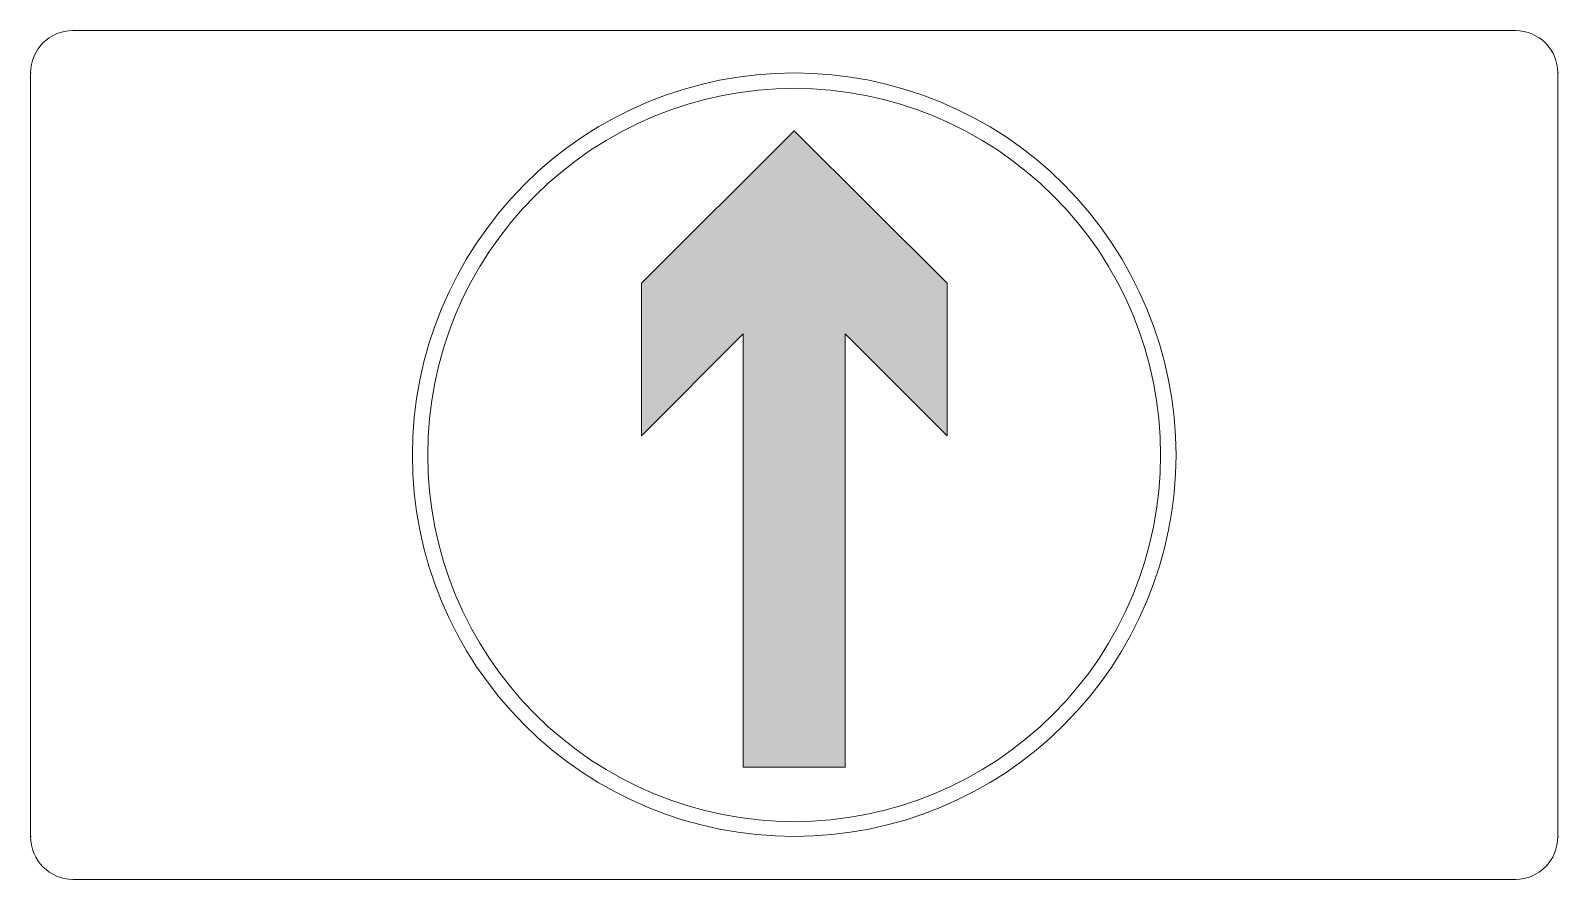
# Model space of a CAD drawing. Header units: metres. Extents: x 61 to 509, y 12 to 260.
import ezdxf

# ---------------------------------------------------------------- set-up
doc = ezdxf.new("R2010")
doc.units = ezdxf.units.M
doc.layers.add('FILL_BLACK_000000', color=7, linetype='Continuous', true_color=0x000000)
doc.layers.add('STROKE_BLACK_000000', color=7, linetype='Continuous', true_color=0x000000)

msp = doc.modelspace()

# ---------------------------------------------------------------- hatches: boundary and pattern name
at = {"layer": 'FILL_BLACK_000000', "true_color": 0x000000}
h = msp.add_hatch(color=7, dxfattribs=at)
h.dxf.hatch_style = 1
h.paths.add_polyline_path([(240.12, 141.66), (240.12, 186.48), (284.94, 231.12), (329.76, 186.48), (329.76, 141.66), (299.88, 171.54), (299.88, 44.64), (270, 44.64), (270, 171.54), (240.12, 141.66)])

# ---------------------------------------------------------------- linework, layer by layer
at = {"layer": 'FILL_BLACK_000000', "lineweight": 0, "true_color": 0x000000}
msp.add_lwpolyline([(240.12, 141.66), (240.12, 186.48), (284.94, 231.12), (329.76, 186.48), (329.76, 141.66), (299.88, 171.54), (299.88, 44.64), (270, 44.64), (270, 171.54)], close=True, dxfattribs=at)
at = {"layer": 'STROKE_BLACK_000000', "lineweight": 0, "true_color": 0x000000}
for points in [[(61.02, 248.04), (61.08, 249.31), (61.27, 250.54), (61.58, 251.73), (62, 252.87), (62.52, 253.95), (63.15, 254.98), (63.86, 255.93), (64.66, 256.82), (65.55, 257.62), (66.5, 258.33), (67.53, 258.96), (68.61, 259.48), (69.75, 259.9), (70.94, 260.21), (72.17, 260.4), (73.44, 260.46), (73.62, 260.46)], [(73.44, 260.46), (496.44, 260.46), (496.62, 260.46)], [(496.44, 260.46), (497.71, 260.4), (498.94, 260.21), (500.13, 259.9), (501.27, 259.48), (502.35, 258.96), (503.38, 258.33), (504.33, 257.62), (505.21, 256.82), (506.02, 255.93), (506.73, 254.98), (507.36, 253.95), (507.88, 252.87), (508.3, 251.73), (508.61, 250.54), (508.8, 249.31), (508.86, 248.04), (509.04, 248.04)], [(61.02, 24.3), (61.02, 248.04), (61.2, 248.04)], [(284.94, 248.04), (279.39, 247.9), (273.87, 247.5), (268.41, 246.82), (263, 245.88), (257.65, 244.68), (252.38, 243.23), (247.19, 241.52), (242.1, 239.56), (237.11, 237.35), (232.22, 234.9), (227.46, 232.21), (222.82, 229.28), (218.32, 226.12), (213.97, 222.73), (209.77, 219.12), (205.74, 215.28), (201.93, 211.25), (198.34, 207.05), (194.96, 202.7), (191.81, 198.2), (188.89, 193.56), (186.2, 188.8), (183.74, 183.91), (181.53, 178.92), (179.56, 173.83), (177.84, 168.64), (176.37, 163.37), (175.16, 158.02), (174.21, 152.61), (173.53, 147.15), (173.12, 141.63), (172.98, 136.08), (173.12, 130.53), (173.53, 125.01), (174.21, 119.55), (175.16, 114.14), (176.37, 108.8), (177.84, 103.53), (179.56, 98.35), (181.53, 93.26), (183.74, 88.28), (186.2, 83.41), (188.89, 78.66), (191.81, 74.04), (194.96, 69.56), (198.34, 65.23), (201.93, 61.06), (205.74, 57.06), (209.77, 53.22), (213.97, 49.61), (218.32, 46.22), (222.82, 43.06), (227.46, 40.13), (232.22, 37.44), (237.11, 34.99), (242.1, 32.78), (247.19, 30.82), (252.38, 29.11), (257.65, 27.66), (263, 26.46), (268.41, 25.52), (273.87, 24.84), (279.39, 24.44), (284.94, 24.3), (290.49, 24.44), (296.01, 24.84), (301.47, 25.52), (306.88, 26.46), (312.23, 27.66), (317.5, 29.11), (322.69, 30.82), (327.78, 32.78), (332.77, 34.99), (337.66, 37.44), (342.42, 40.13), (347.06, 43.06), (351.56, 46.22), (355.91, 49.61), (360.11, 53.22), (364.14, 57.06), (367.95, 61.06), (371.54, 65.23), (374.92, 69.56), (378.07, 74.04), (380.99, 78.66), (383.68, 83.41), (386.14, 88.28), (388.35, 93.26), (390.32, 98.35), (392.04, 103.53), (393.51, 108.8), (394.72, 114.14), (395.67, 119.55), (396.35, 125.01), (396.76, 130.53), (396.9, 136.08), (396.76, 141.63), (396.35, 147.15), (395.67, 152.61), (394.72, 158.02), (393.51, 163.37), (392.04, 168.64), (390.32, 173.83), (388.35, 178.92), (386.14, 183.91), (383.68, 188.8), (380.99, 193.56), (378.07, 198.2), (374.92, 202.7), (371.54, 207.05), (367.95, 211.25), (364.14, 215.28), (360.11, 219.12), (355.91, 222.73), (351.56, 226.12), (347.06, 229.28), (342.42, 232.21), (337.66, 234.9), (332.77, 237.35), (327.78, 239.56), (322.69, 241.52), (317.5, 243.23), (312.23, 244.68), (306.88, 245.88), (301.47, 246.82), (296.01, 247.5), (290.49, 247.9), (284.94, 248.04)], [(508.86, 248.04), (508.86, 24.3), (509.04, 24.3)], [(284.94, 243.54), (279.62, 243.41), (274.34, 243.01), (269.1, 242.36), (263.91, 241.45), (258.78, 240.29), (253.72, 238.89), (248.75, 237.24), (243.86, 235.35), (239.06, 233.22), (234.37, 230.87), (229.8, 228.28), (225.35, 225.47), (221.04, 222.43), (216.87, 219.18), (212.84, 215.72), (208.98, 212.04), (205.3, 208.21), (201.84, 204.21), (198.59, 200.06), (195.55, 195.77), (192.74, 191.33), (190.15, 186.77), (187.8, 182.09), (185.67, 177.3), (183.78, 172.41), (182.13, 167.42), (180.73, 162.36), (179.57, 157.21), (178.66, 152.01), (178.01, 146.74), (177.61, 141.43), (177.48, 136.08), (177.61, 130.76), (178.01, 125.48), (178.66, 120.24), (179.57, 115.05), (180.73, 109.92), (182.13, 104.86), (183.78, 99.89), (185.67, 95), (187.8, 90.2), (190.15, 85.51), (192.74, 80.94), (195.55, 76.49), (198.59, 72.18), (201.84, 68.01), (205.3, 63.98), (208.98, 60.12), (212.84, 56.44), (216.87, 52.98), (221.04, 49.73), (225.35, 46.69), (229.8, 43.88), (234.37, 41.29), (239.06, 38.94), (243.86, 36.81), (248.75, 34.92), (253.72, 33.27), (258.78, 31.87), (263.91, 30.71), (269.1, 29.8), (274.34, 29.15), (279.62, 28.75), (284.94, 28.62), (290.26, 28.75), (295.54, 29.15), (300.78, 29.8), (305.97, 30.71), (311.1, 31.87), (316.16, 33.27), (321.13, 34.92), (326.03, 36.81), (330.82, 38.94), (335.51, 41.29), (340.08, 43.88), (344.53, 46.69), (348.84, 49.73), (353.01, 52.98), (357.04, 56.44), (360.9, 60.12), (364.58, 63.98), (368.04, 68.01), (371.29, 72.18), (374.33, 76.49), (377.14, 80.94), (379.73, 85.51), (382.08, 90.2), (384.21, 95), (386.1, 99.89), (387.75, 104.86), (389.15, 109.92), (390.31, 115.05), (391.22, 120.24), (391.87, 125.48), (392.27, 130.76), (392.4, 136.08), (392.27, 141.43), (391.87, 146.74), (391.22, 152.01), (390.31, 157.21), (389.15, 162.36), (387.75, 167.42), (386.1, 172.41), (384.21, 177.3), (382.08, 182.09), (379.73, 186.77), (377.14, 191.33), (374.33, 195.77), (371.29, 200.06), (368.04, 204.21), (364.58, 208.21), (360.9, 212.04), (357.04, 215.72), (353.01, 219.18), (348.84, 222.43), (344.53, 225.47), (340.08, 228.28), (335.51, 230.87), (330.82, 233.22), (326.03, 235.35), (321.13, 237.24), (316.16, 238.89), (311.1, 240.29), (305.97, 241.45), (300.78, 242.36), (295.54, 243.01), (290.26, 243.41), (284.94, 243.54)], [(284.94, 243.54), (279.62, 243.41), (274.34, 243.01), (269.1, 242.36), (263.91, 241.45), (258.78, 240.29), (253.72, 238.89), (248.75, 237.24), (243.86, 235.35), (239.06, 233.22), (234.37, 230.87), (229.8, 228.28), (225.35, 225.47), (221.04, 222.43), (216.87, 219.18), (212.84, 215.72), (208.98, 212.04), (205.3, 208.21), (201.84, 204.21), (198.59, 200.06), (195.55, 195.77), (192.74, 191.33), (190.15, 186.77), (187.8, 182.09), (185.67, 177.3), (183.78, 172.41), (182.13, 167.42), (180.73, 162.36), (179.57, 157.21), (178.66, 152.01), (178.01, 146.74), (177.61, 141.43), (177.48, 136.08), (177.61, 130.76), (178.01, 125.48), (178.66, 120.24), (179.57, 115.05), (180.73, 109.92), (182.13, 104.86), (183.78, 99.89), (185.67, 95), (187.8, 90.2), (190.15, 85.51), (192.74, 80.94), (195.55, 76.49), (198.59, 72.18), (201.84, 68.01), (205.3, 63.98), (208.98, 60.12), (212.84, 56.44), (216.87, 52.98), (221.04, 49.73), (225.35, 46.69), (229.8, 43.88), (234.37, 41.29), (239.06, 38.94), (243.86, 36.81), (248.75, 34.92), (253.72, 33.27), (258.78, 31.87), (263.91, 30.71), (269.1, 29.8), (274.34, 29.15), (279.62, 28.75), (284.94, 28.62), (290.26, 28.75), (295.54, 29.15), (300.78, 29.8), (305.97, 30.71), (311.1, 31.87), (316.16, 33.27), (321.13, 34.92), (326.03, 36.81), (330.82, 38.94), (335.51, 41.29), (340.08, 43.88), (344.53, 46.69), (348.84, 49.73), (353.01, 52.98), (357.04, 56.44), (360.9, 60.12), (364.58, 63.98), (368.04, 68.01), (371.29, 72.18), (374.33, 76.49), (377.14, 80.94), (379.73, 85.51), (382.08, 90.2), (384.21, 95), (386.1, 99.89), (387.75, 104.86), (389.15, 109.92), (390.31, 115.05), (391.22, 120.24), (391.87, 125.48), (392.27, 130.76), (392.4, 136.08), (392.27, 141.43), (391.87, 146.74), (391.22, 152.01), (390.31, 157.21), (389.15, 162.36), (387.75, 167.42), (386.1, 172.41), (384.21, 177.3), (382.08, 182.09), (379.73, 186.77), (377.14, 191.33), (374.33, 195.77), (371.29, 200.06), (368.04, 204.21), (364.58, 208.21), (360.9, 212.04), (357.04, 215.72), (353.01, 219.18), (348.84, 222.43), (344.53, 225.47), (340.08, 228.28), (335.51, 230.87), (330.82, 233.22), (326.03, 235.35), (321.13, 237.24), (316.16, 238.89), (311.1, 240.29), (305.97, 241.45), (300.78, 242.36), (295.54, 243.01), (290.26, 243.41), (284.94, 243.54)], [(73.44, 11.7), (72.17, 11.76), (70.94, 11.95), (69.75, 12.26), (68.61, 12.68), (67.53, 13.21), (66.5, 13.84), (65.55, 14.56), (64.66, 15.37), (63.86, 16.26), (63.15, 17.23), (62.52, 18.27), (62, 19.37), (61.58, 20.53), (61.27, 21.74), (61.08, 23), (61.02, 24.3), (61.2, 24.3)], [(508.86, 24.3), (508.8, 23), (508.61, 21.74), (508.3, 20.53), (507.88, 19.37), (507.36, 18.27), (506.73, 17.23), (506.02, 16.26), (505.21, 15.37), (504.33, 14.56), (503.38, 13.84), (502.35, 13.21), (501.27, 12.68), (500.13, 12.26), (498.94, 11.95), (497.71, 11.76), (496.44, 11.7)], [(496.44, 11.7), (73.44, 11.7), (73.62, 11.7)], [(496.44, 11.7), (496.62, 11.7)]]:
    msp.add_lwpolyline(points, dxfattribs=at)

doc.saveas('drawing.dxf')
